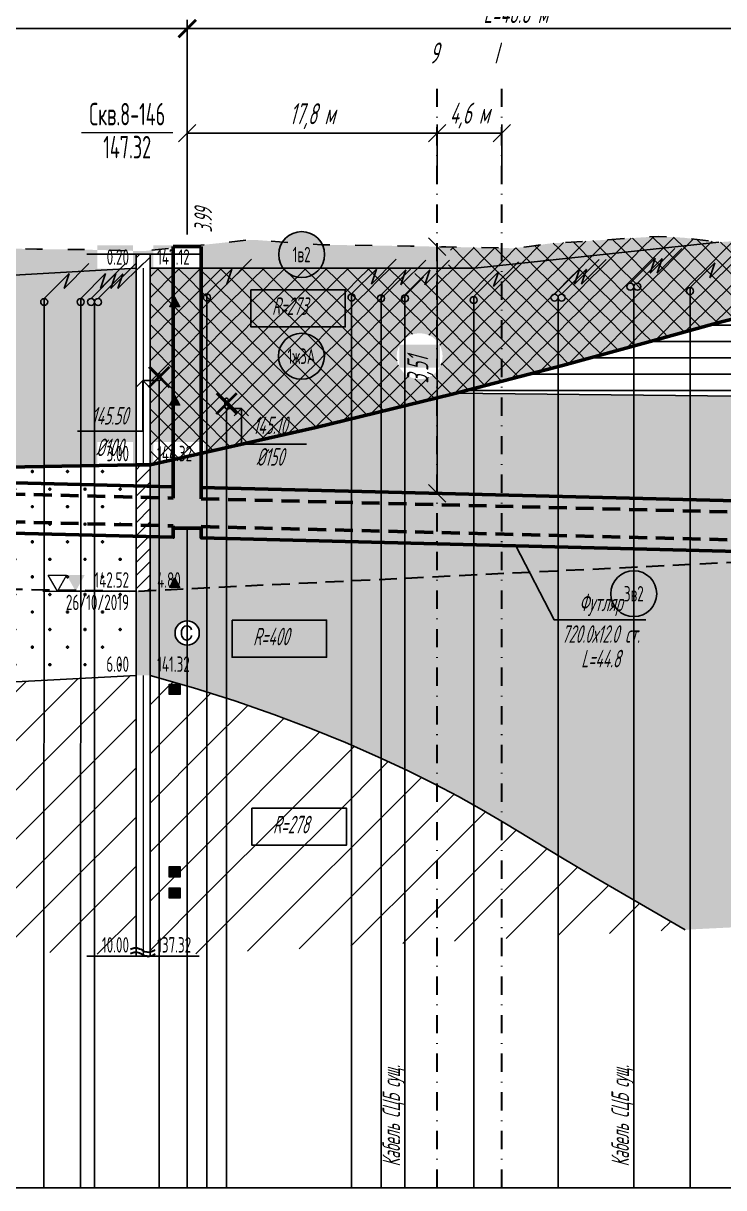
# Model space of a CAD drawing. Header units: metres. Extents: x -30 to 1753, y -860 to 400.
# Drawn here: x 406.4 to 506.2, y 130 to 295.9 of the extents above; entities that cross this region are included whole.
import ezdxf
from ezdxf.enums import TextEntityAlignment as Align

# ---------------------------------------------------------------- set-up
doc = ezdxf.new("R2010")
doc.units = ezdxf.units.M
doc.header["$LTSCALE"] = 0.2
for name, pattern in [('ACAD_ISO03W100', [30, 12, -18]), ('CONTINUA', [0]), ('DASHDOT', [27, 13, -7, 0, -7]), ('штриховая', [19.05, 12.7, -6.35])]:
    doc.linetypes.add(name, pattern=pattern)
for name, color, linetype in [('Level 1', 7, 'Continuous'), ('PR_RD', 7, 'Continuous'), ('МГТ_Демонтаж сети', 7, 'Continuous'), ('МГТ_ИГ_Геология', 252, 'Continuous'), ('Примыкания', 7, 'Continuous'), ('Таблица', 7, 'Continuous'), ('Трубы', 7, 'Continuous'), ('Узлы', 7, 'Continuous'), ('Футляры', 7, 'Continuous'), ('Чёрная земля', 7, 'ACAD_ISO03W100')]:
    doc.layers.add(name, color=color, linetype=linetype)
doc.layers.add('МГТ_НВК_В1_СЕТЬ', color=160, linetype='CONTINUA', lineweight=60)
doc.layers.add('МГТ_НВК_котлованы', color=7, linetype='Continuous', lineweight=30)
doc.styles.add('SPDS', font='SPDS', dxfattribs={"width": 0.7, "oblique": 15, "height": 2.5})
doc.styles.get("Standard").update_dxf_attribs({"font": 'SPDS.shx', "width": 0.7, "oblique": 15, "height": 3})
doc.styles.add('Стиль Simplex', font='simplex.shx')
doc.dimstyles.new('ISO-25', dxfattribs={"dimtxt": 2.5, "dimasz": 2.5, "dimexe": 1.25, "dimexo": 0.625, "dimtad": 1, "dimtxsty": 'Standard', "dimcen": 2.5, "dimadec": 0, "dimazin": 0, "dimtfac": 1, "dimtmove": 0, "dimatfit": 3, "dimfxl": 1, "dimarcsym": 0})
doc.dimstyles.new('Аннотативный', dxfattribs={"dimscale": 0, "dimtxt": 2.5, "dimasz": 2.5, "dimexe": 1.25, "dimexo": 0.625, "dimtad": 1, "dimtxsty": 'Standard', "dimcen": 2.5, "dimadec": 0, "dimazin": 0, "dimtfac": 1, "dimtmove": 0, "dimatfit": 3, "dimfxl": 1, "dimarcsym": 0})
pattern_1 = [(225, (5.591, 581.8943), (3e-16, -3), [2.1213, -2.12134]), (315, (4.091, 583.3943), (3, 0), [2.1213, -2.12134]), (45, (2.591, 581.8943), (0, 3), [2.1213, -2.121341]), (135, (4.091, 580.3943), (-3, 3e-16), [2.1213, -2.12134])]
pattern_2 = [(45, (79.4574, -1210.2), (-0.9429269, 0.9429269), [])]
pattern_3 = [(90, (2.591, 581.9743), (-2.5, 2.5), [0.11, -4.89]), (45, (2.591, 582.0843), (-2.5, 2.5), [0.113137, -3.422397]), (0, (2.671, 582.1643), (2.5, 2.5), [0.11, -4.89]), (315, (2.781, 582.1643), (2.5, 2.5), [0.113137, -3.422397]), (90, (2.861, 581.9743), (-2.5, 2.5), [0.11, -4.89]), (45, (2.781, 581.8943), (-2.5, 2.5), [0.113137, -3.422397]), (0, (2.671, 581.8943), (2.5, 2.5), [0.11, -4.89]), (315, (2.591, 581.9743), (2.5, 2.5), [0.113137, -3.422397])]
pattern_4 = [(45, (2.591, 595.894), (0, 21), [9.8995, -19.799]), (45, (16.591, 581.894), (0, 21), [9.8995, -19.799]), (45, (2.591, 581.894), (0, 21), [14.142, -15.5565]), (45, (12.591, 591.894), (0, 21), [15.556, -14.1425]), (45, (9.591, 581.894), (0, 21), [19.799, -9.8995]), (45, (2.591, 588.894), (0, 21), [19.799, -9.8995])]

# ---------------------------------------------------------------- blocks, each defined once
blk = doc.blocks.new('_OBLIQUE')
at = {"color": 0, "linetype": 'ByBlock', "lineweight": -2}
blk.add_line((0.5, 0.5), (-0.5, -0.5), dxfattribs=at)
blk = doc.blocks.new('*D9')
at = {"layer": 'Defpoints', "color": 0, "transparency": 16777216}
for p in [(465.39, 264.08), (465.39, 264.08), (465.39, 228.94)]:
    blk.add_point(p, dxfattribs=at)
at = {"layer": 'Примыкания', "color": 0, "lineweight": -2, "transparency": 16777216}
for p, q in [((465.39, 228.94), (465.39, 264.08)), ((466.02, 264.08), (466.64, 264.08)), ((466.02, 228.94), (466.64, 228.94))]:
    blk.add_line(p, q, dxfattribs=at)
at = {"layer": 'Примыкания', "color": 0, "lineweight": -2, "transparency": 16777216, "xscale": 2.5, "yscale": 2.5, "zscale": 2.5}
for p, rotation in [((465.39, 264.08), 90), ((465.39, 228.94), 270)]:
    blk.add_blockref('_OBLIQUE', p, dxfattribs=dict(at, rotation=rotation))
at = {"layer": 'Примыкания', "color": 0, "transparency": 16777216, "insert": (462.97, 246.51), "char_height": 3, "attachment_point": 5, "rotation": 90}
blk.add_mtext('3,51', dxfattribs=at)
blk = doc.blocks.new('Демонтаж_В1')
at = {"layer": 'МГТ_НВК_В1_СЕТЬ', "color": 7, "linetype": 'ByBlock', "lineweight": 40, "ltscale": 0.15}
for points in [[(10858.38, -5529.48), (10858.38, -5533.59)], [(10856.32, -5531.54), (10860.43, -5531.54)]]:
    blk.add_lwpolyline(points, dxfattribs=at)
blk = doc.blocks.new('_ArchTick')
at = {"color": 0, "linetype": 'ByBlock', "const_width": 0.15}
blk.add_lwpolyline([(-0.5, -0.5), (0.5, 0.5)], dxfattribs=at)
blk = doc.blocks.new('*D45')
at = {"layer": 'Defpoints', "color": 0, "transparency": 16777216}
for p in [(429.79, 295.15), (329.79, 272.2), (429.79, 265.19)]:
    blk.add_point(p, dxfattribs=at)
at = {"layer": 'Футляры', "color": 0, "lineweight": -2, "transparency": 16777216}
for p, q in [((329.79, 272.83), (329.79, 296.4)), ((429.79, 265.81), (429.79, 296.4)), ((329.79, 295.15), (429.79, 295.15))]:
    blk.add_line(p, q, dxfattribs=at)
at = {"layer": 'Футляры', "color": 0, "lineweight": -2, "transparency": 16777216, "xscale": 2.5, "yscale": 2.5, "zscale": 2.5, "rotation": 180}
blk.add_blockref('_ArchTick', (329.79, 295.15), dxfattribs=at)
at = {"layer": 'Футляры', "color": 0, "lineweight": -2, "transparency": 16777216, "xscale": 2.5, "yscale": 2.5, "zscale": 2.5}
blk.add_blockref('_ArchTick', (429.79, 295.15), dxfattribs=at)
at = {"layer": 'Футляры', "color": 0, "lineweight": 30, "transparency": 16777216, "insert": (379.79, 299.9), "char_height": 3, "attachment_point": 5}
blk.add_mtext('Методом ГШБ\\PL=50.0 м ', dxfattribs=at)
blk = doc.blocks.new('*D46')
at = {"layer": 'Defpoints', "color": 0, "transparency": 16777216}
for p in [(523.35, 295.15), (523.35, 267.03), (429.79, 265.19)]:
    blk.add_point(p, dxfattribs=at)
at = {"layer": 'Футляры', "color": 0, "lineweight": -2, "transparency": 16777216}
for p, q in [((429.79, 265.81), (429.79, 296.4)), ((523.35, 267.65), (523.35, 296.4)), ((429.79, 295.15), (523.35, 295.15))]:
    blk.add_line(p, q, dxfattribs=at)
at = {"layer": 'Футляры', "color": 0, "lineweight": -2, "transparency": 16777216, "xscale": 2.5, "yscale": 2.5, "zscale": 2.5, "rotation": 180}
blk.add_blockref('_ArchTick', (429.79, 295.15), dxfattribs=at)
at = {"layer": 'Футляры', "color": 0, "lineweight": -2, "transparency": 16777216, "xscale": 2.5, "yscale": 2.5, "zscale": 2.5}
blk.add_blockref('_ArchTick', (523.35, 295.15), dxfattribs=at)
at = {"layer": 'Футляры', "color": 0, "lineweight": 30, "transparency": 16777216, "insert": (476.57, 299.93), "char_height": 3, "attachment_point": 5}
blk.add_mtext('Методом ГШБ\\PL=46.8 м ', dxfattribs=at)
blk = doc.blocks.new('*D59')
at = {"layer": 'Defpoints', "color": 0, "transparency": 16777216}
for p in [(465.39, 280.25), (429.79, 273.48), (465.39, 273.48)]:
    blk.add_point(p, dxfattribs=at)
at = {"layer": 'Примыкания', "color": 0, "lineweight": -2, "transparency": 16777216}
for p, q in [((429.79, 274.1), (429.79, 281.5)), ((465.39, 274.1), (465.39, 281.5)), ((429.79, 280.25), (465.39, 280.25))]:
    blk.add_line(p, q, dxfattribs=at)
at = {"layer": 'Примыкания', "color": 0, "lineweight": -2, "transparency": 16777216, "xscale": 2.5, "yscale": 2.5, "zscale": 2.5, "rotation": 180}
blk.add_blockref('_OBLIQUE', (429.79, 280.25), dxfattribs=at)
at = {"layer": 'Примыкания', "color": 0, "lineweight": -2, "transparency": 16777216, "xscale": 2.5, "yscale": 2.5, "zscale": 2.5}
blk.add_blockref('_OBLIQUE', (465.39, 280.25), dxfattribs=at)
at = {"layer": 'Примыкания', "color": 0, "transparency": 16777216, "insert": (447.59, 282.67), "char_height": 3, "attachment_point": 5}
blk.add_mtext('17,8 м', dxfattribs=at)
blk = doc.blocks.new('*D60')
at = {"layer": 'Defpoints', "color": 0, "transparency": 16777216}
for p in [(474.59, 280.25), (465.39, 273.48), (474.59, 273.48)]:
    blk.add_point(p, dxfattribs=at)
at = {"layer": 'Примыкания', "color": 0, "lineweight": -2, "transparency": 16777216}
for p, q in [((465.39, 274.1), (465.39, 281.5)), ((474.59, 274.1), (474.59, 281.5)), ((465.39, 280.25), (474.59, 280.25))]:
    blk.add_line(p, q, dxfattribs=at)
at = {"layer": 'Примыкания', "color": 0, "lineweight": -2, "transparency": 16777216, "xscale": 2.5, "yscale": 2.5, "zscale": 2.5, "rotation": 180}
blk.add_blockref('_OBLIQUE', (465.39, 280.25), dxfattribs=at)
at = {"layer": 'Примыкания', "color": 0, "lineweight": -2, "transparency": 16777216, "xscale": 2.5, "yscale": 2.5, "zscale": 2.5}
blk.add_blockref('_OBLIQUE', (474.59, 280.25), dxfattribs=at)
at = {"layer": 'Примыкания', "color": 0, "transparency": 16777216, "insert": (469.99, 282.76), "char_height": 3, "attachment_point": 5}
blk.add_mtext('4,6 м', dxfattribs=at)
blk = doc.blocks.new('DN')
at = {"linetype": 'Continuous', "lineweight": 30, "flags": 128}
for points in [[(-0.126, -0.007), (-0.117, -0.002), (-0.073, 0.011), (-0.033, 0.011), (0.003, 0), (0.02, -0.007), (0.039, -0.019), (0.074, -0.037), (0.103, -0.043), (0.125, -0.048), (0.151, -0.043), (0.18, -0.036), (0.213, -0.019), (0.223, -0.012)], [(-0.126, -0.068), (-0.117, -0.063), (-0.073, -0.05), (-0.033, -0.05), (0.003, -0.059), (0.02, -0.067), (0.039, -0.079), (0.074, -0.098), (0.103, -0.103), (0.125, -0.108), (0.151, -0.103), (0.18, -0.095), (0.213, -0.079), (0.223, -0.072)]]:
    blk.add_lwpolyline(points, dxfattribs=at)
blk = doc.blocks.new('PR_TR')
at = {"layer": 'Level 1', "linetype": 'Continuous', "lineweight": 0}
blk.add_hatch(color=252, dxfattribs=at).paths.add_polyline_path([(0.072, -0.049), (-0.071, -0.049), (-0.001, 0.094)])
at = {"layer": 'Level 1', "color": 252, "linetype": 'Continuous', "lineweight": 0, "flags": 128}
blk.add_lwpolyline([(0.072, -0.049), (-0.071, -0.049), (-0.001, 0.094)], close=True, dxfattribs=at)
blk = doc.blocks.new('PR_KV')
at = {"layer": 'Level 1', "linetype": 'Continuous', "lineweight": 0}
blk.add_hatch(color=252, dxfattribs=at).paths.add_polyline_path([(-0.077, 0.075), (0.077, 0.075), (0.077, -0.075), (-0.077, -0.075)])
at = {"layer": 'Level 1', "color": 252, "linetype": 'Continuous', "lineweight": 0, "flags": 128}
blk.add_lwpolyline([(-0.077, 0.075), (0.077, 0.075), (0.077, -0.075), (-0.077, -0.075)], close=True, dxfattribs=at)
blk = doc.blocks.new('CCE')
at = {"layer": 'МГТ_ИГ_Геология', "linetype": 'Continuous', "flags": 128}
blk.add_lwpolyline([(0.238, 0.049), (0.229, 0.075), (0.212, 0.091), (0.196, 0.103), (0.17, 0.107), (0.147, 0.103), (0.131, 0.093), (0.119, 0.084), (0.112, 0.068), (0.103, 0.049), (0.096, 0.035), (0.096, 0.014), (0.096, -0.005), (0.096, -0.023), (0.1, -0.04), (0.114, -0.063), (0.131, -0.084), (0.142, -0.091), (0.168, -0.098), (0.191, -0.096), (0.203, -0.091), (0.226, -0.07), (0.233, -0.049), (0.238, -0.04), (0.238, -0.033)], dxfattribs=at)
at = {"layer": 'МГТ_ИГ_Геология', "linetype": 'Continuous'}
blk.add_circle((0.178, 0.004), 0.173, dxfattribs=at)
blk = doc.blocks.new('круг1_-26_3')
at = {"true_color": 0xffffff}
blk.add_hatch(color=7, dxfattribs=at).paths.add_polyline_path([(-0.327, 0, 1), (0.327, 0, 1)])
at = {"color": 7, "lineweight": 25}
blk.add_circle((0, 0), 0.327, dxfattribs=at)
at = {"color": 7, "lineweight": 25, "style": 'Стиль Simplex', "width": 0.590909}
blk.add_text('1ж3А', height=0.22, dxfattribs=at).set_placement((0, 0), align=Align.MIDDLE_CENTER)
blk = doc.blocks.new('круг1_-30_2')
at = {"layer": 'МГТ_ИГ_Геология', "true_color": 0xffffff}
blk.add_hatch(color=7, dxfattribs=at).paths.add_polyline_path([(-0.327, 0, 1), (0.327, 0, 1)])
at = {"color": 7, "lineweight": 25}
blk.add_circle((0, 0), 0.327, dxfattribs=at)
at = {"color": 7, "lineweight": 25, "style": 'Стиль Simplex', "width": 0.590909}
blk.add_text('1в2', height=0.22, dxfattribs=at).set_placement((0, 0), align=Align.MIDDLE_CENTER)
blk = doc.blocks.new('круг3_-30_2')
at = {"true_color": 0xffffff}
blk.add_hatch(color=7, dxfattribs=at).paths.add_polyline_path([(-0.327, 0, 1), (0.327, 0, 1)])
at = {"color": 7, "lineweight": 25}
blk.add_circle((0, 0), 0.327, dxfattribs=at)
at = {"color": 7, "lineweight": 25, "style": 'Стиль Simplex', "width": 0.590909}
blk.add_text('3в2', height=0.22, dxfattribs=at).set_placement((0, 0), align=Align.MIDDLE_CENTER)
blk = doc.blocks.new('usl_1')
for p, q in [((0, 0), (3.54, 3.54)), ((2.83, 1.41), (6.36, 4.95)), ((3.54, 3.54), (2.83, 1.41))]:
    blk.add_line(p, q)
blk.add_circle((0, -0.5), 0.5)

msp = doc.modelspace()

# ---------------------------------------------------------------- hatches: boundary and pattern name
at = {"layer": 'МГТ_ИГ_Геология'}
h = msp.add_hatch(dxfattribs=at)
h.set_pattern_fill('GR24', color=256, scale=10, style=0, pattern_type=2)
h.set_pattern_definition(pattern_1)
h.paths.add_polyline_path([(161.517, 270), (163.517, 270), (164.667, 270), (163.293, 270.443), (159.473, 271.675), (140.21, 273.838), (140.21, 246.073), (161.517, 244)])
h.paths.add_polyline_path([(161.517, 244), (140.21, 246.073), (140.21, 228.415), (161.517, 228)])
h.paths.add_polyline_path([(161.517, 228), (140.21, 228.415), (140.21, 209.967), (150.022, 209.522), (149.017, 211.3), (151.617, 211.3), (150.597, 209.496), (161.517, 209)])
h.paths.add_polyline_path([(227.937, 227.746), (163.517, 227.961), (163.517, 209.243), (164.948, 209.416)])
edge = h.paths.add_edge_path(flags=16)
edge.add_arc((187.664, 222.78), 3.273, 0, 360)
h.paths.add_polyline_path([(235.684, 253), (163.517, 244), (163.517, 227.961), (227.937, 227.746), (235.684, 230)])
edge = h.paths.add_edge_path(flags=16)
edge.add_arc((192.168, 239.863), 3.273, 0, 360)
h.paths.add_polyline_path([(235.684, 253), (235.684, 269.293), (218.176, 268.817), (213.678, 268.95), (205.269, 268.951), (204.066, 268.978), (173.075, 269.688), (164.804, 269.956), (164.667, 270), (163.517, 270), (163.517, 244)])
edge = h.paths.add_edge_path(flags=16)
edge.add_arc((194.209, 262.321), 0.749, 0, 360)
h.paths.add_polyline_path([(319.476, 265.335), (319.207, 265.417), (312.472, 268.735), (307.692, 270.721), (265.712, 271.173), (262.605, 270.859), (248.941, 268.99), (237.079, 273.613), (236.684, 270), (237.684, 270), (237.684, 253), (282.485, 253), (319.476, 255.114)])
h.paths.add_polyline_path([(241.903, 258.506), (240.473, 258.506), (241.173, 259.936)], flags=16)
h.paths.add_polyline_path([(319.476, 255.114), (282.485, 253), (237.684, 253), (237.684, 230), (251.363, 230.484), (282.485, 230.484), (319.476, 231.149)])
h.paths.add_polyline_path([(241.954, 248.25), (240.414, 248.25), (240.414, 249.75), (241.954, 249.75)], flags=16)
h.paths.add_polyline_path([(329.794, 267.476), (319.476, 265.335), (319.476, 255.114), (329.794, 255.703)])
h.paths.add_polyline_path([(329.794, 255.703), (319.476, 255.114), (319.476, 231.149), (329.794, 231.334)])
h.paths.add_polyline_path([(422.503, 261), (422.503, 263), (424.503, 263), (424.503, 233), (448.114, 238.315), (467.528, 243.045), (483.236, 247.144), (495.729, 250.562), (505.496, 253.255), (513.028, 255.173), (518.816, 256.271), (523.35, 256.5), (523.35, 265.941), (505.488, 264.723), (500.466, 265.361), (496.84, 265.55), (481.372, 264.529), (478.495, 264.097), (476.085, 263.858), (461.605, 264.161), (448.906, 264.349), (439.302, 265.052), (438.711, 265.047), (429.794, 264.105), (423.559, 263.447), (414.855, 263.668), (408.377, 263.717), (365.299, 264.889), (358.336, 265.102), (349.751, 265.334), (348.74, 265.312), (348.538, 271.062), (348.446, 271.95), (338.902, 268.595), (338.474, 268.615), (329.794, 267.476), (329.794, 255.703)])
edge = h.paths.add_edge_path(flags=16)
edge.add_arc((341.71, 262.909), 3.273, 0, 360)
h.paths.add_polyline_path([(427.292, 255.506), (427.992, 256.936), (428.722, 255.506)], flags=16)
h.paths.add_polyline_path([(427.292, 241.506), (427.992, 242.936), (428.722, 241.506)], flags=16)
edge = h.paths.add_edge_path(flags=16)
edge.add_arc((462.89, 248.475), 3.273, 0, 360)
h.paths.add_polyline_path([(422.503, 261), (329.794, 255.703), (329.794, 231.334), (422.503, 233)])
edge = h.paths.add_edge_path(flags=16)
edge.add_arc((339.669, 240.45), 3.273, 0, 360)
h.paths.add_polyline_path([(156.005, 243.95), (161.067, 243.95), (161.067, 247.25), (156.005, 247.25)])
h.paths.add_polyline_path([(156.005, 227.95), (161.067, 227.95), (161.067, 231.25), (156.005, 231.25)])
h.paths.add_polyline_path([(154.024, 208.95), (161.067, 208.95), (161.067, 212.25), (154.024, 212.25)])
h.paths.add_polyline_path([(163.967, 208.95), (168.781, 208.95), (168.781, 212.25), (163.967, 212.25)])
h.paths.add_polyline_path([(230.172, 229.95), (235.234, 229.95), (235.234, 233.25), (230.172, 233.25)], flags=16)
h.paths.add_polyline_path([(163.967, 227.95), (171.258, 227.95), (171.258, 231.25), (163.967, 231.25)], flags=16)
h.paths.add_polyline_path([(163.967, 243.95), (171.258, 243.95), (171.258, 247.25), (163.967, 247.25)], flags=16)
h.paths.add_polyline_path([(230.42, 252.95), (235.234, 252.95), (235.234, 256.25), (230.42, 256.25)], flags=16)
h.paths.add_polyline_path([(238.134, 252.95), (245.425, 252.95), (245.425, 256.25), (238.134, 256.25)])
h.paths.add_polyline_path([(238.134, 269.55), (245.363, 269.55), (245.363, 272.85), (238.134, 272.85)], flags=16)
h.paths.add_polyline_path([(238.134, 229.95), (245.425, 229.95), (245.425, 233.25), (238.134, 233.25)])
h.paths.add_polyline_path([(339.643, 261.259), (343.777, 261.259), (343.777, 264.559), (339.643, 264.559)], flags=0)
h.paths.add_polyline_path([(459.987, 246.825), (465.792, 246.825), (465.792, 250.125), (459.987, 250.125)], flags=16)
h.paths.add_polyline_path([(466.147, 261.312), (466.147, 264.612)], flags=16)
h.paths.add_polyline_path([(424.953, 232.95), (432.243, 232.95), (432.243, 236.25), (424.953, 236.25)])
h.paths.add_polyline_path([(424.953, 260.95), (431.995, 260.95), (431.995, 264.25), (424.953, 264.25)], flags=16)
h.paths.add_polyline_path([(416.991, 260.95), (422.053, 260.95), (422.053, 264.25), (416.991, 264.25)], flags=16)
h.paths.add_polyline_path([(336.766, 238.8), (342.571, 238.8), (342.571, 242.1), (336.766, 242.1)], flags=16)
h.paths.add_polyline_path([(353.153, 240.488), (358.048, 240.488), (358.048, 246.488), (353.153, 246.488)], flags=16)
h.paths.add_polyline_path([(416.991, 232.95), (422.053, 232.95), (422.053, 236.25), (416.991, 236.25)], flags=16)
h = msp.add_hatch(dxfattribs=at)
h.set_pattern_fill('GR24', color=256, scale=10, style=0, pattern_type=2)
h.set_pattern_definition(pattern_1)
h.paths.add_polyline_path([(535.899, 265.754), (530.693, 266.276), (529.899, 266.396), (523.35, 265.941), (523.35, 256.5), (535.899, 256.5)])
h.paths.add_polyline_path([(523.35, 265.941), (505.488, 264.723), (500.466, 265.361), (496.84, 265.55), (481.372, 264.529), (478.495, 264.097), (476.085, 263.858), (467.169, 264.044, -0.0845011), (467.353, 262.962, -0.7210846), (461.46, 261), (424.503, 261), (424.503, 233), (448.114, 238.315), (467.528, 243.045), (483.236, 247.144), (495.729, 250.562), (505.496, 253.255), (513.028, 255.173), (518.816, 256.271), (523.35, 256.5)])
h.paths.add_polyline_path([(466.162, 248.475, -1), (459.617, 248.475, -1)], flags=16)
h.paths.add_polyline_path([(428.722, 255.506), (427.292, 255.506), (427.992, 256.936)], flags=16)
h.paths.add_polyline_path([(428.722, 241.506), (427.292, 241.506), (427.992, 242.936)], flags=16)
h.paths.add_polyline_path([(530.635, 256.45), (535.449, 256.45), (535.449, 259.75), (530.635, 259.75)], flags=9)
h.paths.add_polyline_path([(459.987, 246.825), (465.792, 246.825), (465.792, 250.125), (459.987, 250.125)], flags=24)
h.paths.add_polyline_path([(424.953, 232.95), (432.243, 232.95), (432.243, 236.25), (424.953, 236.25)], flags=9)
h = msp.add_hatch(dxfattribs=at)
h.set_pattern_fill('CONSIST', color=252, scale=0.42, style=0, pattern_type=2)
h.set_pattern_definition(pattern_2)
h.paths.add_polyline_path([(422.503, 263), (424.503, 263), (424.503, 261), (422.503, 261)])
h = msp.add_hatch(dxfattribs=at)
h.set_pattern_fill('GR07', color=256, scale=10, style=0, pattern_type=2)
h.set_pattern_definition([(0, (2.501, 581.894), (0, 7), [16.33, 0]), (0, (2.501, 584.224), (0, 7), [16.33, 0]), (0, (2.501, 586.564), (0, 7), [16.33, 0])])
edge = h.paths.add_edge_path()
edge.add_arc((519.873, 249.283), 3.273, 180.63903, 359.36097)
edge.add_line((523.146, 249.246), (523.235, 256.494))
edge.add_line((523.235, 256.494), (518.816, 256.271))
edge.add_line((518.816, 256.271), (513.028, 255.173))
edge.add_line((513.028, 255.173), (505.496, 253.255))
edge.add_line((505.496, 253.255), (495.729, 250.562))
edge.add_line((495.729, 250.562), (483.236, 247.144))
edge.add_line((483.236, 247.144), (468.055, 243.183))
edge.add_line((468.055, 243.183), (523.35, 242.626))
edge.add_line((523.35, 242.626), (523.146, 249.246))
edge.add_arc((519.873, 249.246), 3.273, -180, 0, ccw=False)
h.paths.add_polyline_path([(535.899, 256.5), (523.35, 256.5), (523.35, 242.626), (535.899, 242.5)])
h.paths.add_polyline_path([(542.899, 256.392), (537.899, 256.5), (537.899, 242.5), (542.899, 242.536)])
h.paths.add_polyline_path([(579.812, 255.595), (542.899, 256.392), (542.899, 242.536), (545.539, 242.555), (552.474, 240.934), (558.874, 238.126), (564.912, 234.619), (570.758, 230.904), (576.585, 227.47), (579.827, 226.025)])
edge = h.paths.add_edge_path(flags=16)
edge.add_arc((567.804, 244.264), 3.273, 0, 360)
edge = h.paths.add_edge_path()
edge.add_line((588.865, 255.4), (579.844, 255.595))
edge.add_line((579.844, 255.595), (579.844, 226.017))
edge.add_line((579.844, 226.017), (582.563, 224.805))
edge.add_line((582.563, 224.805), (588.865, 223.4))
edge.add_line((588.865, 223.4), (588.865, 255.4))
edge = h.paths.add_edge_path()
edge.add_line((637.933, 250.545), (629.433, 251.242))
edge.add_arc((628.687, 254.429), 3.273, 247.44528, 283.17219, ccw=False)
edge.add_line((627.432, 251.407), (606.485, 253.126))
edge.add_line((606.485, 253.126), (590.865, 255.4))
edge.add_line((590.865, 255.4), (590.865, 223.4))
edge.add_line((590.865, 223.4), (637.933, 225.379))
edge.add_line((637.933, 225.379), (637.933, 250.545))
edge = h.paths.add_edge_path(flags=16)
edge.add_arc((612.54, 240.686), 3.273, 0, 360)
h.paths.add_polyline_path([(595.135, 229.15), (595.135, 227.65), (593.595, 227.65), (593.595, 229.15)], flags=16)
h.paths.add_polyline_path([(595.135, 243.65), (593.595, 243.65), (593.595, 245.15), (595.135, 245.15)], flags=16)
h.paths.add_polyline_path([(646.933, 250.379), (639.933, 250.379), (639.933, 225.379), (646.933, 225.379)])
h.paths.add_polyline_path([(530.387, 242.45), (535.449, 242.45), (535.449, 245.75), (530.387, 245.75)])
h.paths.add_polyline_path([(538.349, 242.45), (545.639, 242.45), (545.639, 245.75), (538.349, 245.75)])
h.paths.add_polyline_path([(565.768, 242.614), (569.84, 242.614), (569.84, 245.914), (565.768, 245.914)], flags=0)
h.paths.add_polyline_path([(610.504, 239.036), (614.576, 239.036), (614.576, 242.336), (610.504, 242.336)], flags=0)
h.paths.add_polyline_path([(632.422, 225.329), (637.483, 225.329), (637.483, 228.629), (632.422, 228.629)], flags=16)
h.paths.add_polyline_path([(632.669, 250.329), (637.483, 250.329), (637.483, 253.629), (632.669, 253.629)], flags=16)
h.paths.add_polyline_path([(591.315, 223.35), (596.377, 223.35), (596.377, 226.65), (591.315, 226.65)])
h.paths.add_polyline_path([(640.383, 225.329), (647.674, 225.329), (647.674, 228.629), (640.383, 228.629)])
h = msp.add_hatch(dxfattribs=at)
h.set_pattern_fill('GR28', color=256, scale=10, style=0, pattern_type=2)
h.set_pattern_definition(pattern_3)
h.paths.add_polyline_path([(535.899, 242.5), (523.35, 242.626), (523.35, 222.8), (525.999, 222.8), (524.699, 220.5), (535.899, 220.5)])
h.paths.add_polyline_path([(535.899, 220.5), (523.35, 219.891), (523.35, 167.88), (535.899, 168.5)])
h.paths.add_polyline_path([(523.35, 242.626), (468.055, 243.183), (467.528, 243.045), (448.114, 238.315), (424.503, 233), (424.503, 215.097), (523.35, 219.891)])
h.paths.add_polyline_path([(428.722, 215.506), (427.292, 215.506), (427.992, 216.936)], flags=16)
h.paths.add_polyline_path([(523.35, 219.891), (424.503, 215.097), (424.503, 203), (430.669, 201.229), (436.555, 199.358), (442.142, 197.413), (447.412, 195.423), (452.347, 193.415), (456.928, 191.415), (461.137, 189.452), (464.954, 187.552), (468.404, 185.721), (471.678, 183.877), (475.01, 181.918), (478.632, 179.739), (482.779, 177.237), (487.684, 174.31), (493.579, 170.852), (500.7, 166.762), (523.35, 167.88)])
h.paths.add_polyline_path([(490.117, 214.634, -1), (496.662, 214.634, -1)], flags=16)
h.paths.add_polyline_path([(428.055, 209.039, -1), (431.52, 209.039, -1)], flags=16)
h.paths.add_polyline_path([(528.159, 220.45), (535.449, 220.45), (535.449, 223.75), (528.159, 223.75)], flags=9)
h.paths.add_polyline_path([(522.609, 216.229), (535.737, 216.229), (535.737, 221.257), (522.609, 221.257)], flags=9)
h.paths.add_polyline_path([(424.953, 232.95), (432.243, 232.95), (432.243, 236.25), (424.953, 236.25)], flags=24)
h.paths.add_polyline_path([(424.953, 214.95), (430.015, 214.95), (430.015, 218.25), (424.953, 218.25)], flags=24)
h.paths.add_polyline_path([(491.199, 212.984), (495.58, 212.984), (495.58, 216.284), (491.199, 216.284)], flags=8)
h.paths.add_polyline_path([(424.953, 202.95), (431.995, 202.95), (431.995, 206.25), (424.953, 206.25)], flags=24)
h = msp.add_hatch(dxfattribs=at)
h.set_pattern_fill('GR28', color=256, scale=10, style=0, pattern_type=2)
h.set_pattern_definition(pattern_3)
h.paths.add_polyline_path([(422.503, 233), (329.794, 231.334), (329.794, 216.489), (411.2, 215.182), (410.003, 217.3), (412.603, 217.3), (411.403, 215.178), (422.503, 215)])
h.paths.add_polyline_path([(422.503, 215), (411.303, 215), (411.2, 215.182), (329.794, 216.489), (329.794, 197.934), (422.503, 203)])
h.paths.add_polyline_path([(340.611, 210.985, -1), (347.157, 210.985, -1)], flags=16)
h.paths.add_polyline_path([(414.762, 214.95), (422.053, 214.95), (422.053, 218.25), (414.762, 218.25)], flags=9)
h.paths.add_polyline_path([(341.694, 209.335), (346.075, 209.335), (346.075, 212.635), (341.694, 212.635)], flags=8)
h.paths.add_polyline_path([(353.153, 200.963), (357.819, 200.963), (357.819, 206.963), (353.153, 206.963)], flags=24)
h.paths.add_polyline_path([(416.991, 202.95), (422.053, 202.95), (422.053, 206.25), (416.991, 206.25)], flags=24)
h.paths.add_polyline_path([(408.965, 210.729), (422.341, 210.729), (422.341, 215.757), (408.965, 215.757)], flags=24)
h = msp.add_hatch(dxfattribs=at)
h.set_pattern_fill('CONSIST', color=252, scale=0.42, style=0, pattern_type=2)
h.set_pattern_definition(pattern_2)
h.paths.add_polyline_path([(422.503, 233), (424.503, 233), (424.503, 215), (422.503, 215)])
at = {"layer": 'МГТ_ИГ_Геология', "true_color": 0x0000ff}
msp.add_hatch(color=5, dxfattribs=at).paths.add_polyline_path([(413.903, 215), (412.603, 217.3), (415.203, 217.3)])
at = {"layer": 'МГТ_ИГ_Геология'}
msp.add_hatch(color=252, dxfattribs=at).paths.add_polyline_path([(422.503, 215), (424.503, 215), (424.503, 203), (422.503, 203)])
h = msp.add_hatch(dxfattribs=at)
h.set_pattern_fill('GR38', color=256, scale=10, style=0, pattern_type=2)
h.set_pattern_definition(pattern_4)
h.paths.add_polyline_path([(422.503, 203), (329.794, 197.934), (329.794, 166.53), (422.503, 163.075)])
h.paths.add_polyline_path([(368.279, 181.284, -1), (374.824, 181.284, -1)], flags=16)
h.paths.add_polyline_path([(369.268, 179.634), (373.835, 179.634), (373.835, 182.934), (369.268, 182.934)], flags=8)
h.paths.add_polyline_path([(416, 162.95), (422.053, 162.95), (422.053, 166.25), (416, 166.25)], flags=9)
h = msp.add_hatch(dxfattribs=at)
h.set_pattern_fill('GR38', color=256, scale=10, style=0, pattern_type=2)
h.set_pattern_definition(pattern_4)
h.paths.add_polyline_path([(473.344, 182.897), (467.063, 186.432), (461.137, 189.452), (456.616, 191.551), (451.824, 193.628), (446.522, 195.76), (440.837, 197.868), (436.555, 199.358), (428.773, 201.75), (428.773, 200.25), (427.233, 200.25), (427.233, 201.75), (428.773, 201.75), (424.503, 203), (424.503, 163), (500.7, 166.762), (498.562, 167.99), (495.882, 169.53), (493.579, 170.852), (490.283, 172.785), (487.684, 174.31), (482.779, 177.237), (479.413, 179.268)])
h.paths.add_polyline_path([(428.773, 175.75), (428.773, 174.25), (427.233, 174.25), (427.233, 175.75)], flags=16)
h.paths.add_polyline_path([(428.773, 172.75), (428.773, 171.25), (427.233, 171.25), (427.233, 172.75)], flags=16)
h.paths.add_polyline_path([(424.953, 162.95), (432.243, 162.95), (432.243, 166.25), (424.953, 166.25)], flags=9)

# ---------------------------------------------------------------- linework, layer by layer
at = {"layer": 'МГТ_ИГ_Геология', "linetype": 'Continuous', "lineweight": 0}
for p, q in [((414.746, 280.365), (427.746, 280.365)), ((423.503, 261), (423.503, 233)), ((423.503, 203), (423.503, 163))]:
    msp.add_line(p, q, dxfattribs=at)
at = {"layer": 'МГТ_ИГ_Геология', "linetype": 'Continuous', "lineweight": 25}
for p, q in [((415.503, 263), (422.503, 263)), ((431.503, 263), (424.503, 263)), ((424.503, 261), (431.503, 261)), ((415.503, 233), (422.503, 233)), ((237.684, 192.9), (422.503, 203)), ((415.503, 163), (422.503, 163)), ((424.503, 163), (431.503, 163))]:
    msp.add_line(p, q, dxfattribs=at)
at = {"layer": 'МГТ_ИГ_Геология', "linetype": 'Continuous', "lineweight": 25, "flags": 128}
for points in [[(424.503, 261), (470.727, 261), (505.485, 264.7)], [(424.503, 261), (470.727, 261), (505.485, 264.7)], [(282.485, 253), (422.503, 261)], [(282.485, 253), (422.503, 261)], [(535.899, 242.5), (467.352, 243.19)], [(535.899, 242.5), (467.352, 243.19)], [(424.503, 203), (430.669, 201.229), (436.555, 199.358), (442.142, 197.413), (447.412, 195.423), (452.347, 193.415), (456.928, 191.415), (461.137, 189.452), (464.954, 187.552), (468.404, 185.721), (471.678, 183.877), (475.01, 181.918), (478.632, 179.739), (482.779, 177.237), (487.684, 174.31), (493.579, 170.852), (500.7, 166.762)]]:
    msp.add_lwpolyline(points, dxfattribs=at)
at = {"layer": 'МГТ_ИГ_Геология', "color": 252, "linetype": 'Continuous', "lineweight": 25}
msp.add_lwpolyline([(422.503, 263), (424.503, 263), (424.503, 163), (422.503, 163), (422.503, 263), (422.503, 263)], close=True, dxfattribs=at)
at = {"layer": 'МГТ_ИГ_Геология'}
for points in [[(438.865, 257.949), (452.307, 257.949), (452.307, 252.655), (438.865, 252.655)], [(436.185, 210.879), (449.628, 210.879), (449.628, 205.585), (436.185, 205.585)], [(439.008, 184.089), (452.45, 184.089), (452.45, 178.794), (439.008, 178.794)]]:
    msp.add_lwpolyline(points, close=True, dxfattribs=at)
at = {"layer": 'МГТ_ИГ_Геология', "linetype": 'Continuous', "lineweight": 50, "flags": 128}
for points in [[(424.503, 233), (448.114, 238.315), (467.528, 243.045), (483.236, 247.144), (495.729, 250.562), (505.496, 253.255), (513.028, 255.173), (518.816, 256.271), (523.35, 256.5)], [(84.413, 212.5), (161.517, 209), (163.517, 209), (235.684, 230), (237.684, 230), (251.363, 230.484), (282.485, 230.484), (422.503, 233), (424.503, 233)], [(84.413, 212.5), (161.517, 209), (163.517, 209), (235.684, 230), (237.684, 230), (251.363, 230.484), (282.485, 230.484), (422.503, 233), (424.503, 233)]]:
    msp.add_lwpolyline(points, dxfattribs=at)
at = {"layer": 'МГТ_ИГ_Геология', "color": 5, "linetype": 'штриховая', "lineweight": 30, "flags": 128}
msp.add_lwpolyline([(84.413, 212.5), (161.517, 209), (235.684, 218), (422.503, 215), (523.35, 219.891), (535.899, 220.5), (588.865, 223.4)], dxfattribs=at)
msp.add_lwpolyline([(84.413, 212.5), (161.517, 209), (235.684, 218), (422.503, 215), (523.35, 219.891), (535.899, 220.5), (588.865, 223.4)], dxfattribs=at)
at = {"layer": 'МГТ_ИГ_Геология', "color": 5, "linetype": 'Continuous', "lineweight": 0, "true_color": 0x0000ff, "flags": 128}
msp.add_lwpolyline([(409.253, 215), (422.503, 215), (411.303, 215), (410.003, 217.3), (412.603, 217.3), (411.303, 215)], dxfattribs=at)
at = {"layer": 'МГТ_НВК_котлованы', "linetype": 'DASHDOT', "lineweight": 30, "flags": 128}
for points in [[(465.394, 130), (465.394, 286.548)], [(474.594, 130), (474.594, 286.548)]]:
    msp.add_lwpolyline(points, dxfattribs=at)
at = {"layer": 'Примыкания'}
for p, q in [((425.566, 245.766), (425.566, 245.226)), ((426.022, 245.766), (426.022, 245.226)), ((425.794, 244.998), (425.794, 130)), ((435.166, 242.272), (435.166, 241.228)), ((435.622, 242.272), (435.622, 241.228)), ((435.394, 241), (435.394, 130))]:
    msp.add_line(p, q, dxfattribs=at)
at = {"layer": 'Примыкания', "flags": 128}
for points in [[(425.563, 244.998), (423.457, 244.998), (423.457, 237.808), (414.163, 237.808)], [(422.457, 243.998), (423.457, 244.998), (424.457, 243.998)], [(435.394, 241), (437.5, 241), (437.5, 235.938), (446.794, 235.938)], [(436.5, 240), (437.5, 241), (438.5, 240)]]:
    msp.add_lwpolyline(points, dxfattribs=at)
at = {"layer": 'Примыкания'}
for centre, start, end in [((425.794, 245.766), 0, 180), ((425.794, 245.226), 180, 0), ((435.394, 242.272), 0, 180), ((435.394, 241.228), 180, 0)]:
    msp.add_arc(centre, 0.228, start, end, dxfattribs=at)
at = {"layer": 'Таблица'}
msp.add_line((82.5, 130), (639.603, 130), dxfattribs=at)
at = {"layer": 'Трубы', "linetype": 'штриховая', "lineweight": 50, "flags": 128}
for points in [[(331.794, 230.658), (427.794, 228.258)], [(431.794, 228.158), (521.35, 225.919)], [(331.794, 226.692), (427.794, 224.292)], [(431.794, 224.192), (521.35, 221.953)]]:
    msp.add_lwpolyline(points, dxfattribs=at)
at = {"layer": 'Узлы', "lineweight": 50}
for p, q in [((427.794, 264.105), (431.794, 264.105)), ((427.794, 264.105), (427.794, 228.258)), ((431.794, 264.105), (431.794, 228.158)), ((427.794, 224.292), (427.794, 223.975)), ((431.794, 224.192), (431.794, 223.975)), ((427.794, 223.975), (431.794, 223.975))]:
    msp.add_line(p, q, dxfattribs=at)
at = {"layer": 'Узлы'}
msp.add_line((429.794, 223.975), (429.794, 130), dxfattribs=at)
at = {"layer": 'Узлы', "flags": 128}
for points in [[(432.593, 257.27), (432.593, 130.027)], [(453.194, 257.27), (453.194, 130.027)], [(457.394, 257.223), (457.394, 130)], [(460.794, 257.223), (460.794, 130)], [(493.391, 258.379), (493.39, 130)], [(501.395, 258.243), (501.394, 130)], [(409.421, 256.71), (409.394, 130)], [(414.621, 256.71), (414.594, 130)], [(416.594, 256.216), (416.594, 130)], [(470.594, 256.973), (470.594, 130)], [(482.594, 256.82), (482.594, 130)]]:
    msp.add_lwpolyline(points, dxfattribs=at)
at = {"layer": 'Футляры', "lineweight": 50, "flags": 128}
for points in [[(331.796, 230.925), (331.797, 232.275), (427.797, 229.875), (427.796, 228.525)], [(431.796, 228.425), (431.797, 229.775), (521.354, 227.536), (521.353, 226.186)], [(331.792, 226.425), (331.79, 225.075), (427.79, 222.675), (427.792, 224.025)], [(431.792, 223.925), (431.79, 222.575), (521.347, 220.336), (521.348, 221.686)]]:
    msp.add_lwpolyline(points, dxfattribs=at)
at = {"layer": 'Футляры', "color": 0, "flags": 128}
msp.add_lwpolyline([(476.572, 221.456), (482.025, 210.935), (495.119, 210.935)], dxfattribs=at)
at = {"layer": 'Чёрная земля', "flags": 128}
for points in [[(329.794, 267.476), (338.474, 268.615), (338.902, 268.595), (348.446, 271.95), (348.538, 271.062), (348.74, 265.312), (349.751, 265.334), (358.336, 265.102), (365.299, 264.889), (408.377, 263.717), (414.855, 263.668), (423.559, 263.447), (429.794, 264.105)], [(329.794, 267.476), (338.474, 268.615), (338.902, 268.595), (348.446, 271.95), (348.538, 271.062), (348.74, 265.312), (349.751, 265.334), (358.336, 265.102), (365.299, 264.889), (408.377, 263.717), (414.855, 263.668), (423.559, 263.447), (429.794, 264.105)], [(429.794, 264.105), (438.711, 265.047), (439.302, 265.052), (448.906, 264.349), (461.605, 264.161), (476.085, 263.858), (478.495, 264.097), (481.372, 264.529), (496.84, 265.55), (500.466, 265.361), (505.488, 264.723), (523.35, 265.941)], [(429.794, 264.105), (438.711, 265.047), (439.302, 265.052), (448.906, 264.349), (461.605, 264.161), (476.085, 263.858), (478.495, 264.097), (481.372, 264.529), (496.84, 265.55), (500.466, 265.361), (505.488, 264.723), (523.35, 265.941)]]:
    msp.add_lwpolyline(points, dxfattribs=at)

# ---------------------------------------------------------------- block references
at = {"layer": 'PR_RD'}
for p in [(492.891, 258.88), (493.891, 258.879), (432.593, 257.348), (453.194, 257.348), (457.394, 257.223), (460.794, 257.223), (482.094, 257.321), (483.094, 257.32), (501.394, 258.245), (409.421, 256.71), (414.621, 256.71), (416.096, 256.71), (417.093, 256.689), (470.594, 256.973)]:
    msp.add_blockref('usl_1', p, dxfattribs=at)
at = {"layer": 'МГТ_Демонтаж сети', "color": 7, "linetype": 'ByBlock', "rotation": 45}
for p in [(-11163.624, -3521.128), (-11154.01, -3524.908)]:
    msp.add_blockref('Демонтаж_В1', p, dxfattribs=at)
at = {"layer": 'МГТ_ИГ_Геология', "xscale": 10, "yscale": 10, "zscale": 10}
for name, p in [('круг1_-30_2', (446.086, 262.962)), ('PR_TR', (428.003, 256)), ('круг1_-26_3', (446.061, 248.475)), ('PR_TR', (428.003, 242)), ('круг3_-30_2', (493.389, 214.634)), ('PR_TR', (428.003, 216)), ('CCE', (428.003, 209)), ('PR_KV', (428.003, 201)), ('PR_KV', (428.003, 201)), ('PR_KV', (428.003, 175)), ('PR_KV', (428.003, 172)), ('DN', (422.986, 164.046))]:
    msp.add_blockref(name, p, dxfattribs=at)

# ---------------------------------------------------------------- texts
at = {"layer": 'МГТ_ИГ_Геология', "lineweight": 25, "style": 'Стиль Simplex', "width": 0.5625}
msp.add_text('Скв.8-146', height=3.2, dxfattribs=at).set_placement((421.246, 281.365), align=Align.CENTER)
msp.add_text('147.32', height=3.2, dxfattribs=at).set_placement((421.246, 279.865), align=Align.TOP_CENTER)
at = {"layer": 'МГТ_ИГ_Геология', "lineweight": 25, "style": 'Стиль Simplex', "width": 0.590909}
for s, p in [('0.20', (421.503, 261.5)), ('3.00', (421.503, 233.5)), ('6.00', (421.503, 203.5)), ('10.00', (421.503, 163.5))]:
    msp.add_text(s, height=2.2, dxfattribs=at).set_placement(p, align=Align.RIGHT)
for s, p in [('147.12', (425.503, 261.5)), ('144.32', (425.503, 233.5)), ('4.80', (425.503, 215.5)), ('141.32', (425.503, 203.5)), ('137.32', (425.503, 163.5))]:
    msp.add_text(s, height=2.2, dxfattribs=at).set_placement(p)
at = {"layer": 'МГТ_ИГ_Геология', "color": 5, "lineweight": 25, "true_color": 0x0000ff, "style": 'Стиль Simplex', "width": 0.590909}
msp.add_text('142.52', height=2.2, dxfattribs=at).set_placement((421.503, 215.5), align=Align.RIGHT)
msp.add_text('26/10/2019', height=2.2, dxfattribs=at).set_placement((421.503, 214.5), align=Align.TOP_RIGHT)
at = {"layer": 'МГТ_ИГ_Геология', "char_height": 2.5, "attachment_point": 1}
for s, insert in [('R=273', (441.853, 256.851)), ('R=400', (439.174, 209.781)), ('R=278', (441.997, 182.99))]:
    msp.add_mtext_dynamic_manual_height_columns(s, width=10.09698, gutter_width=15, heights=[0], dxfattribs=dict(at, insert=insert))
at = {"layer": 'Примыкания', "style": 'SPDS', "oblique": 15, "width": 0.7}
for s, p in [('145.50', (418.736, 239.985)), ('145.10', (441.594, 238.625)), ('%%C100', (418.736, 235.485)), ('%%C150', (441.594, 234.125))]:
    msp.add_text(s, height=2.5, dxfattribs=at).set_placement(p, align=Align.MIDDLE_CENTER)
at = {"layer": 'Таблица', "oblique": 15, "width": 0.7}
for p in [(460.097, 133.017), (492.694, 133.017)]:
    msp.add_text('Кабель СЦБ сущ.', height=2.5, rotation=90, dxfattribs=at).set_placement(p)
at = {"layer": 'Узлы', "oblique": 15, "width": 0.7}
for s, p in [('9', (464.298, 290.181)), ('I', (473.498, 290.181))]:
    msp.add_text(s, height=3, dxfattribs=at).set_placement(p)
msp.add_text('3.99', height=2.5, rotation=90, dxfattribs=at).set_placement((432.059, 266.105), align=Align.MIDDLE_LEFT)
at = {"layer": 'Футляры', "color": 0, "style": 'SPDS', "oblique": 15.00001, "width": 0.7}
for s, p in [('Футляр', (488.676, 213.389)), ('720.0х12.0 ст.', (488.676, 208.889)), ('L=44.8', (488.676, 205.389))]:
    msp.add_text(s, height=2.5, rotation=0.00001, dxfattribs=at).set_placement(p, align=Align.MIDDLE_CENTER)

# ---------------------------------------------------------------- dimensions: what is measured, and where the dimension line sits
at = {"layer": 'Примыкания'}
for p1, p2, text, picture, middle in [((429.794, 273.475), (465.394, 273.475), '17,8 м', '*D59', (447.594, 282.671)), ((465.394, 273.475), (474.594, 273.475), '4,6 м', '*D60', (469.994, 282.758))]:
    dim = msp.add_aligned_dim(p1=p1, p2=p2, distance=6.771, text=text, dimstyle='Аннотативный', override={"dimscale": 0, "dimblk1": 'OBLIQUE', "dimblk2": 'OBLIQUE', "dimsah": 1, "dimtix": 0, "dimtofl": 1, "dimtmove": 0, "dimatfit": 3}, dxfattribs=at)
    dim.commit()
    dim.dimension.update_dxf_attribs({"geometry": picture, "text_midpoint": middle})
dim = msp.add_aligned_dim(p1=(465.394, 228.935), p2=(465.394, 264.082), distance=0, dimstyle='ISO-25', override={"dimlfac": 0.1, "dimblk": 'OBLIQUE', "dimtmove": 2}, dxfattribs=at)
dim.commit()
dim.dimension.update_dxf_attribs({"geometry": '*D9', "text_midpoint": (462.969, 246.508)})
at = {"layer": 'Футляры', "lineweight": 30}
for base, p1, p2, text, picture, middle in [((429.794, 295.154), (329.794, 272.2), (429.794, 265.19), 'Методом ГШБ\\PL=50.0 м ', '*D45', (379.794, 299.904)), ((523.35, 295.154), (429.794, 265.19), (523.35, 267.026), 'Методом ГШБ\\PL=46.8 м ', '*D46', (476.572, 299.928))]:
    dim = msp.add_linear_dim(base=base, p1=p1, p2=p2, text=text, dimstyle='ISO-25', override={"dimblk1": 'ArchTick', "dimblk2": 'ArchTick', "dimsah": 1}, dxfattribs=at)
    dim.commit()
    dim.dimension.update_dxf_attribs({"geometry": picture, "text_midpoint": middle})

doc.saveas('drawing.dxf')
